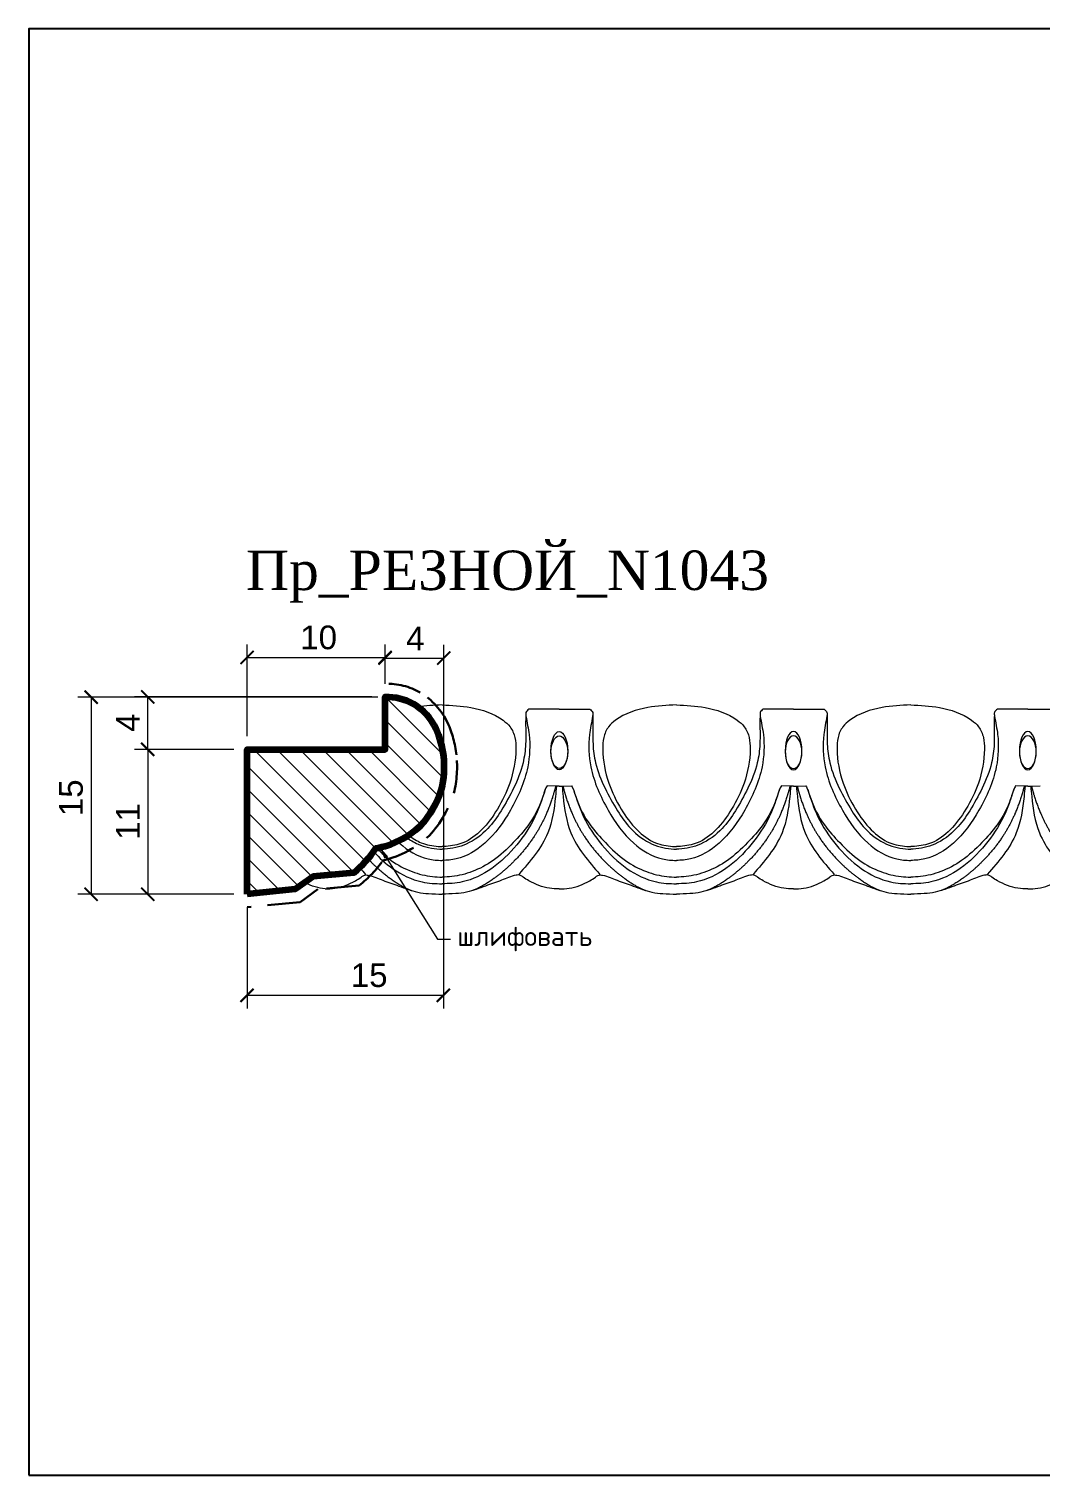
# Model space of a CAD drawing. Header units: millimetres. Extents: x 1314 to 1482, y -55 to 55.
# Drawn here: x 1313.7 to 1390.6, y -55.5 to 54.5 of the extents above; entities that cross this region are included whole.
import ezdxf
from ezdxf import colors
from ezdxf.entities.mleader import LeaderData, LeaderLine
from ezdxf.math import Vec2, Vec3

# ---------------------------------------------------------------- set-up
doc = ezdxf.new("R2010")
doc.units = ezdxf.units.MM
doc.linetypes.add('HIDDEN', pattern=[0.375, 0.25, -0.125])
for name, color, linetype, lineweight in [('0.15', 7, 'Continuous', 15), ('линия 15', 7, 'Continuous', 15), ('линия 50', 1, 'Continuous', 140), ('служебный слой РАЗМЕРЫ', 7, 'Continuous', 9)]:
    doc.layers.add(name, color=color, linetype=linetype, lineweight=lineweight)
doc.layers.add('Outside panel', color=7, linetype='Continuous', lineweight=18, true_color=0x7f5e57)
doc.layers.add('размеры в модели', color=7, linetype='Continuous')
doc.styles.add('ELECT', font='times.ttf')
doc.styles.get("Standard").update_dxf_attribs({"font": 'arial.ttf'})
doc.styles.add('ЕСКД профили текст', font='isocpeur.ttf')
doc.dimstyles.new('M_1', dxfattribs={"dimtxt": 1.8, "dimasz": 1, "dimexe": 1, "dimexo": 1, "dimgap": 0.6, "dimtad": 1, "dimdec": 0, "dimdsep": 46, "dimtxsty": 'Standard', "dimblk": 'ARCHTICK', "dimcen": -5, "dimclrd": 7, "dimclre": 7, "dimclrt": 7, "dimadec": 0, "dimazin": 0, "dimtfac": 1, "dimtdec": 0, "dimtmove": 0, "dimatfit": 3, "dimfxl": 1, "dimtolj": 1, "dimtzin": 0, "dimlwd": 5, "dimlwe": 5, "dimarcsym": 0})

# ---------------------------------------------------------------- blocks, each defined once
blk = doc.blocks.new('_ArchTick')
at = {"color": 0, "linetype": 'ByBlock', "const_width": 0.15}
blk.add_lwpolyline([(-0.5, -0.5), (0.5, 0.5)], dxfattribs=at)
blk = doc.blocks.new('*D5')
at = {"layer": 'Defpoints', "color": 0, "ltscale": 1000, "transparency": 16777216}
for p in [(1345.20713723615, 6.658040322654415), (1340.74764541852, 3.715259016898926), (1345.20713723615, -2.08252880506916)]:
    blk.add_point(p, dxfattribs=at)
at = {"layer": 'линия 15', "color": 7, "lineweight": 5, "ltscale": 1000, "transparency": 16777216}
for p, q in [((1340.74764541852, 4.715259016898926), (1340.74764541852, 7.658040322654415)), ((1340.74764541852, 6.658040322654415), (1345.20713723615, 6.658040322654415)), ((1345.20713723615, -1.08252880506916), (1345.20713723615, 7.658040322654415))]:
    blk.add_line(p, q, dxfattribs=at)
at = {"layer": 'линия 15', "color": 7, "lineweight": 5, "ltscale": 1000, "transparency": 16777216, "rotation": 180}
blk.add_blockref('_ArchTick', (1340.74764541852, 6.658040322654415), dxfattribs=at)
at = {"layer": 'линия 15', "color": 7, "lineweight": 5, "ltscale": 1000, "transparency": 16777216}
blk.add_blockref('_ArchTick', (1345.20713723615, 6.658040322654415), dxfattribs=at)
at = {"layer": 'линия 15', "color": 7, "ltscale": 1000, "transparency": 16777216, "insert": (1343.047014783904, 8.158040322654415), "char_height": 1.8, "attachment_point": 5}
blk.add_mtext('\\A1;4', dxfattribs=at)
blk = doc.blocks.new('*D4')
at = {"layer": 'Defpoints', "color": 0, "ltscale": 1000, "transparency": 16777216}
for p in [(1340.74764541852, 6.704320362012368), (1340.74764541852, 3.715259016898926), (1330.249730308959, -0.2847409831010737)]:
    blk.add_point(p, dxfattribs=at)
at = {"layer": 'размеры в модели', "color": 7, "lineweight": 5, "ltscale": 1000, "transparency": 16777216}
for p, q in [((1330.249730308959, 0.7152590168989263), (1330.249730308959, 7.704320362012368)), ((1340.74764541852, 4.715259016898926), (1340.74764541852, 7.704320362012368)), ((1330.249730308959, 6.704320362012368), (1340.74764541852, 6.704320362012368))]:
    blk.add_line(p, q, dxfattribs=at)
at = {"layer": 'размеры в модели', "color": 7, "lineweight": 5, "ltscale": 1000, "transparency": 16777216, "rotation": 180}
blk.add_blockref('_ArchTick', (1330.249730308959, 6.704320362012368), dxfattribs=at)
at = {"layer": 'размеры в модели', "color": 7, "lineweight": 5, "ltscale": 1000, "transparency": 16777216}
blk.add_blockref('_ArchTick', (1340.74764541852, 6.704320362012368), dxfattribs=at)
at = {"layer": 'размеры в модели', "color": 7, "ltscale": 1000, "transparency": 16777216, "insert": (1335.695523148705, 8.223351739911413), "char_height": 1.8, "attachment_point": 5}
blk.add_mtext('\\A1;10', dxfattribs=at)
blk = doc.blocks.new('*D3')
at = {"layer": 'Defpoints', "color": 0, "ltscale": 1000, "transparency": 16777216}
for p in [(1322.691560130927, 3.715259016898925), (1340.74764541852, 3.715259016898928), (1330.249730308959, -0.2847409831010738)]:
    blk.add_point(p, dxfattribs=at)
at = {"layer": 'размеры в модели', "color": 7, "lineweight": 5, "ltscale": 1000, "transparency": 16777216}
for p, q in [((1339.74764541852, 3.715259016898928), (1321.691560130927, 3.715259016898925)), ((1322.691560130927, -0.284740983101075), (1322.691560130927, 3.715259016898925)), ((1329.249730308959, -0.2847409831010739), (1321.691560130927, -0.2847409831010752))]:
    blk.add_line(p, q, dxfattribs=at)
for p, rotation in [((1322.691560130927, 3.715259016898925), 90), ((1322.691560130927, -0.284740983101075), 270)]:
    blk.add_blockref('_ArchTick', p, dxfattribs=dict(at, rotation=rotation))
at = {"layer": 'размеры в модели', "color": 7, "ltscale": 1000, "transparency": 16777216, "insert": (1321.191560130927, 1.745824814453954), "char_height": 1.8, "attachment_point": 5, "rotation": 90}
blk.add_mtext('\\A1;4', dxfattribs=at)
blk = doc.blocks.new('*D2')
at = {"layer": 'Defpoints', "color": 0, "ltscale": 1000, "transparency": 16777216}
for p in [(1330.249730308959, -0.2847409831010738), (1322.691560130927, -11.30438453541138), (1330.249730308959, -11.30438453541138)]:
    blk.add_point(p, dxfattribs=at)
at = {"layer": 'размеры в модели', "color": 7, "lineweight": 5, "ltscale": 1000, "transparency": 16777216}
for p, q in [((1329.249730308959, -0.2847409831010739), (1321.691560130927, -0.2847409831010752)), ((1322.691560130927, -0.284740983101075), (1322.691560130927, -11.30438453541138)), ((1329.249730308959, -11.30438453541138), (1321.691560130927, -11.30438453541138))]:
    blk.add_line(p, q, dxfattribs=at)
for p, rotation in [((1322.691560130927, -0.284740983101075), 90), ((1322.691560130927, -11.30438453541138), 270)]:
    blk.add_blockref('_ArchTick', p, dxfattribs=dict(at, rotation=rotation))
at = {"layer": 'размеры в модели', "color": 7, "ltscale": 1000, "transparency": 16777216, "insert": (1321.18787663843, -5.769314750257763), "char_height": 1.8, "attachment_point": 5, "rotation": 90}
blk.add_mtext('\\A1;11', dxfattribs=at)
blk = doc.blocks.new('*D7')
at = {"layer": 'Defpoints', "color": 0, "ltscale": 1000, "transparency": 16777216}
for p in [(1341.19260823169, 3.696823595062598), (1318.386396818689, -11.30438453541138), (1330.249730308959, -11.30438453541138)]:
    blk.add_point(p, dxfattribs=at)
at = {"layer": 'размеры в модели', "color": 7, "lineweight": 5, "ltscale": 1000, "transparency": 16777216}
for p, q in [((1340.19260823169, 3.696823595062598), (1317.386396818689, 3.696823595062595)), ((1318.386396818689, 3.696823595062595), (1318.386396818689, -11.30438453541138)), ((1329.249730308959, -11.30438453541138), (1317.386396818689, -11.30438453541138))]:
    blk.add_line(p, q, dxfattribs=at)
for p, rotation in [((1318.386396818689, 3.696823595062595), 90), ((1318.386396818689, -11.30438453541138), 270)]:
    blk.add_blockref('_ArchTick', p, dxfattribs=dict(at, rotation=rotation))
at = {"layer": 'размеры в модели', "color": 7, "ltscale": 1000, "transparency": 16777216, "insert": (1316.86736544079, -3.963806624975405), "char_height": 1.8, "attachment_point": 5, "rotation": 90}
blk.add_mtext('\\A1;15', dxfattribs=at)
blk = doc.blocks.new('*D6')
at = {"layer": 'Defpoints', "color": 0, "ltscale": 1000, "transparency": 16777216}
for p in [(1345.185743537277, -0.8027410292706918), (1330.249730308959, -11.28474098310107), (1345.185743537277, -18.98786345741246)]:
    blk.add_point(p, dxfattribs=at)
at = {"layer": 'размеры в модели', "color": 7, "lineweight": 5, "ltscale": 1000, "transparency": 16777216}
for p, q in [((1345.185743537277, -1.802741029270692), (1345.185743537277, -19.98786345741246)), ((1330.249730308959, -12.28474098310107), (1330.249730308959, -19.98786345741246)), ((1330.249730308959, -18.98786345741246), (1345.185743537277, -18.98786345741246))]:
    blk.add_line(p, q, dxfattribs=at)
at = {"layer": 'размеры в модели', "color": 7, "lineweight": 5, "ltscale": 1000, "transparency": 16777216, "rotation": 180}
blk.add_blockref('_ArchTick', (1330.249730308959, -18.98786345741246), dxfattribs=at)
at = {"layer": 'размеры в модели', "color": 7, "lineweight": 5, "ltscale": 1000, "transparency": 16777216}
blk.add_blockref('_ArchTick', (1345.185743537277, -18.98786345741246), dxfattribs=at)
at = {"layer": 'размеры в модели', "color": 7, "ltscale": 1000, "transparency": 16777216, "insert": (1339.53757208255, -17.46883207951342), "char_height": 1.8, "attachment_point": 5}
blk.add_mtext('\\A1;15', dxfattribs=at)

msp = doc.modelspace()

# ---------------------------------------------------------------- hatches: boundary and pattern name
at = {"layer": 'Outside panel', "ltscale": 1000}
h = msp.add_hatch(dxfattribs=at)
h.set_pattern_fill('ANSI31', color=256, scale=9.894831059293374, angle=89.99999999999999)
h.set_pattern_definition([(135, (-308745.0845801273, 93162.04547908573), (-0.874587767590202, -0.8745877675902015), [])])
edge = h.paths.add_edge_path()
edge.add_line((1330.249730308959, -11.28474098310107), (1330.249730308959, -0.2847409831010737))
edge.add_line((1330.249730308959, -0.2847409831010737), (1340.747744545817, -0.2847409831010737))
edge.add_line((1340.747744545817, -0.2847409831010737), (1340.7517160721, 3.715259016898926))
edge.add_arc((1341.103145853918, 0.2134250855015125), 3.519423784461758, 58.88899168887059, 95.73078348925588, ccw=False)
edge.add_arc((1340.119381937267, -0.9388011809787713), 5.020307206136787, 26.571116372725385, 56.06987113937129, ccw=False)
edge.add_arc((1337.425043956737, -1.789341973679257), 7.823160448493975, 7.245025142088025, 23.313954109570318, ccw=False)
edge.add_arc((1337.290260040503, -1.574799362366321), 7.933141478475155, -12.923898252042818, 5.5849012303457926, ccw=False)
edge.add_arc((1337.50061666012, -0.8599898003303679), 7.922971632046157, 318.38388928705564, 341.68966925222077, ccw=False)
edge.add_arc((1338.722923394827, -1.014005244825967), 6.941916712840224, 280.7800292925954, 312.6244525576152, ccw=False)
edge.add_line((1340.021332016691, -7.833414508015267), (1338.380421143444, -9.67076068505412))
edge.add_line((1338.380421143444, -9.67076068505412), (1335.279822153167, -9.952159380307421))
edge.add_line((1335.279822153167, -9.952159380307421), (1333.919340384262, -10.92309962979925))
edge.add_line((1333.919340384262, -10.92309962979925), (1330.249730308959, -11.28474098310107))

# ---------------------------------------------------------------- linework, layer by layer
at = {"color": 6, "ltscale": 1000}
msp.add_lwpolyline([(1313.655204498242, -55.48096209244977), (1478.655204498242, -55.48096209244977), (1478.655204498242, 54.51903790755023), (1313.655204498242, 54.51903790755023)], close=True, dxfattribs=at)
at = {"layer": '0.15', "color": 7, "ltscale": 1000}
for points in [[(1354.001423323538, 2.776498179242481), (1351.682092533982, 2.776498179242481)], [(1354.001423323538, 2.776498179242481), (1356.320754113094, 2.776498179242481)], [(1371.823894741956, 2.776498179242481), (1369.5045639524, 2.776498179242481)], [(1371.823894741956, 2.776498179242481), (1374.143225531512, 2.776498179242481)], [(1389.646366160374, 2.776498179242481), (1387.327035370818, 2.776498179242481)], [(1389.646366160374, 2.776498179242481), (1391.96569694993, 2.776498179242481)]]:
    msp.add_lwpolyline(points, dxfattribs=at)
for points in [[(1354.001423323538, -3.08164371951716, -0.02269377075291133), (1353.72650097591, -3.074057520003407), (1353.072502277802, -3.044035424449248)], [(1354.001423323538, -3.08164371951716, 0.02269377075291133), (1354.276345671165, -3.074057520003407), (1354.930344369273, -3.044035424449248)], [(1371.823894741956, -3.08164371951716, -0.02269377075291133), (1371.548972394328, -3.074057520003407), (1370.89497369622, -3.044035424449248)], [(1371.823894741956, -3.08164371951716, 0.02269377075291133), (1372.098817089583, -3.074057520003407), (1372.752815787691, -3.044035424449248)], [(1389.646366160374, -3.08164371951716, -0.02269377075291133), (1389.371443812746, -3.074057520003407), (1388.717445114638, -3.044035424449248)], [(1389.646366160374, -3.08164371951716, 0.02269377075291133), (1389.921288508001, -3.074057520003407), (1390.575287206109, -3.044035424449248)]]:
    msp.add_lwpolyline(points, format="xyb", dxfattribs=at)
for centre, major_axis, ratio in [((1354.001423323596, -0.3800385663053021), (0, 1.45030266775575), 0.4396661488189012), ((1354.001423323596, -0.4944192514230963), (0, 1.237680449179607), 0.5151967852256315)]:
    msp.add_ellipse(centre, major_axis=major_axis, ratio=ratio, dxfattribs=at)
at = {"layer": '0.15', "color": 7, "ltscale": 1000, "extrusion": (0, 0, -1)}
for centre, major_axis, ratio in [((1371.823894742014, -0.3800385663053021), (0, 1.45030266775575), 0.4396661488189012), ((1371.823894742014, -0.4944192514230963), (0, 1.237680449179607), 0.5151967852256315), ((1389.646366160432, -0.3800385663053021), (0, 1.45030266775575), 0.4396661488189012), ((1389.646366160432, -0.4944192514230963), (0, 1.237680449179607), 0.5151967852256315)]:
    msp.add_ellipse(centre, major_axis=major_axis, ratio=ratio, dxfattribs=at)
at = {"layer": '0.15', "color": 7, "ltscale": 1000}
for points in [[(1345.090187614387, 3.100983967538923), (1344.470322127523, 3.070722778444178), (1343.850456640659, 3.040461589349434), (1343.232962869992, 2.952996992622502)], [(1338.824685541284, -9.28222006521537), (1338.970171977369, -9.452054025023244), (1339.117577563575, -9.620979176746914), (1339.26498314978, -9.789904328499688)]]:
    msp.add_open_spline(points, degree=3, dxfattribs=at)
for points, knots in [([(1345.090187614387, 3.100983967538923), (1345.818204664694, 3.065442931489088), (1347.422358102001, 2.987129827204626), (1349.24790682604, 2.378887233004207), (1350.335714069148, 1.429679632128682), (1350.669288125191, 0.630683424329618), (1350.744652602774, -0.8447625383269042), (1350.382901114364, -2.751048070174875), (1349.378088688314, -4.802602191251935), (1348.218745075468, -6.39770393242361), (1346.848256910987, -7.451075817923993), (1345.727222123369, -7.647358348534908), (1345.189497326104, -7.67367627134081), (1345.090187614387, -7.677113579644356)], [0, 0, 0, 0, 2.189298863087664, 4.824023413713341, 5.554399546269319, 6.452694111182332, 7.324303234671019, 9.964921941698046, 12.16121516100808, 14.1323310003574, 15.85931218570725, 17.17386294093689, 17.47191031690907, 17.47191031690907, 17.47191031690907, 17.47191031690907]), ([(1351.682092533982, 2.776498179242481), (1351.588051523617, 2.702073793276213), (1351.417607670021, 2.567183928680606), (1351.527482207235, 1.842221045924816), (1351.817962334095, 0.5384501870721579), (1351.707693802029, -2.026327030791435), (1350.432969334488, -4.853212738147704), (1348.661206601257, -7.390792366815731), (1346.63552076423, -8.631686642300338), (1345.451515140081, -8.721470634278376), (1345.090187614387, -8.732165318389889)], [0, 0, 0, 0, 0.3310785687593049, 0.6000606217413494, 2.042478172090989, 4.494227679856131, 8.041924969754998, 11.22170334024713, 13.70580287332982, 14.78250192733386, 14.78250192733386, 14.78250192733386, 14.78250192733386]), ([(1351.454550418606, 2.329890648834407), (1351.451087687699, 2.232506540691247), (1351.424774529249, 1.492488489340758), (1351.495929508772, 0.2733403484744485), (1351.265272443019, -1.531242371391272), (1350.573582531255, -3.228463454783196), (1349.646046797465, -4.889237674535252), (1348.562657465063, -6.449202605930623), (1347.07688267792, -7.558780820982065), (1345.779562335414, -7.859666169155389), (1345.152681464166, -7.875217611726839), (1345.090187614387, -7.875875533383805)], [0, 0, 0, 0, 0.2923101421773369, 2.221253405301142, 3.655564920180529, 5.70946807942137, 7.66692866054692, 9.366342863829338, 11.37617964655641, 13.06926630351756, 13.25674477419602, 13.25674477419602, 13.25674477419602, 13.25674477419602]), ([(1356.320754113094, 2.776498179242481), (1356.414795123343, 2.702073793276213), (1356.585238977172, 2.567183928680606), (1356.475364439841, 1.842221045924816), (1356.184884313097, 0.5384501870721579), (1356.29515284493, -2.026327030791435), (1357.569877312588, -4.853212738147704), (1359.341640045935, -7.390792366815731), (1361.367325882846, -8.631686642300338), (1362.551331506878, -8.721470634278376), (1362.912659032805, -8.732165318389889)], [0, 0, 0, 0, 0.3310785687593049, 0.6000606217413494, 2.042478172090989, 4.494227679856131, 8.041924969754998, 11.22170334024713, 13.70580287332982, 14.78250192733386, 14.78250192733386, 14.78250192733386, 14.78250192733386]), ([(1356.548296228353, 2.329890648834407), (1356.551758959376, 2.232506540691247), (1356.578072117944, 1.492488489340758), (1356.506917138187, 0.2733403484744485), (1356.737574204057, -1.531242371391272), (1357.429264115937, -3.228463454783196), (1358.356799849611, -4.889237674535252), (1359.440189182129, -6.449202605930623), (1360.925963969272, -7.558780820982065), (1362.223284311662, -7.859666169155389), (1362.850165182794, -7.875217611726839), (1362.912659032805, -7.875875533383805)], [0, 0, 0, 0, 0.2923101421773369, 2.221253405301142, 3.655564920180529, 5.70946807942137, 7.66692866054692, 9.366342863829338, 11.37617964655641, 13.06926630351756, 13.25674477419602, 13.25674477419602, 13.25674477419602, 13.25674477419602]), ([(1362.912659032805, 3.100983967538923), (1362.184641982265, 3.065442931489088), (1360.580488544958, 2.987129827204626), (1358.754939821152, 2.378887233004207), (1357.667132577928, 1.429679632128682), (1357.333558521885, 0.630683424329618), (1357.258194044301, -0.8447625383269042), (1357.619945532711, -2.751048070174875), (1358.624757958878, -4.802602191251935), (1359.784101571491, -6.39770393242361), (1361.154589736205, -7.451075817923993), (1362.275624523707, -7.647358348534908), (1362.813349320855, -7.67367627134081), (1362.912659032805, -7.677113579644356)], [0, 0, 0, 0, 2.189298863087664, 4.824023413713341, 5.554399546269319, 6.452694111182332, 7.324303234671019, 9.964921941698046, 12.16121516100808, 14.1323310003574, 15.85931218570725, 17.17386294093689, 17.47191031690907, 17.47191031690907, 17.47191031690907, 17.47191031690907]), ([(1362.912659032805, 3.100983967538923), (1363.640676083112, 3.065442931489088), (1365.244829520419, 2.987129827204626), (1367.070378244458, 2.378887233004207), (1368.158185487566, 1.429679632128682), (1368.491759543609, 0.630683424329618), (1368.567124021192, -0.8447625383269042), (1368.205372532782, -2.751048070174875), (1367.200560106732, -4.802602191251935), (1366.041216493886, -6.39770393242361), (1364.670728329405, -7.451075817923993), (1363.549693541787, -7.647358348534908), (1363.011968744522, -7.67367627134081), (1362.912659032805, -7.677113579644356)], [0, 0, 0, 0, 2.189298863087664, 4.824023413713341, 5.554399546269319, 6.452694111182332, 7.324303234671019, 9.964921941698046, 12.16121516100808, 14.1323310003574, 15.85931218570725, 17.17386294093689, 17.47191031690907, 17.47191031690907, 17.47191031690907, 17.47191031690907]), ([(1369.5045639524, 2.776498179242481), (1369.410522942035, 2.702073793276213), (1369.240079088439, 2.567183928680606), (1369.349953625653, 1.842221045924816), (1369.640433752513, 0.5384501870721579), (1369.530165220447, -2.026327030791435), (1368.255440752906, -4.853212738147704), (1366.483678019675, -7.390792366815731), (1364.457992182648, -8.631686642300338), (1363.273986558499, -8.721470634278376), (1362.912659032805, -8.732165318389889)], [0, 0, 0, 0, 0.3310785687593049, 0.6000606217413494, 2.042478172090989, 4.494227679856131, 8.041924969754998, 11.22170334024713, 13.70580287332982, 14.78250192733386, 14.78250192733386, 14.78250192733386, 14.78250192733386]), ([(1369.277021837024, 2.329890648834407), (1369.273559106117, 2.232506540691247), (1369.247245947667, 1.492488489340758), (1369.31840092719, 0.2733403484744485), (1369.087743861437, -1.531242371391272), (1368.396053949673, -3.228463454783196), (1367.468518215883, -4.889237674535252), (1366.385128883481, -6.449202605930623), (1364.899354096338, -7.558780820982065), (1363.602033753832, -7.859666169155389), (1362.975152882584, -7.875217611726839), (1362.912659032805, -7.875875533383805)], [0, 0, 0, 0, 0.2923101421773369, 2.221253405301142, 3.655564920180529, 5.70946807942137, 7.66692866054692, 9.366342863829338, 11.37617964655641, 13.06926630351756, 13.25674477419602, 13.25674477419602, 13.25674477419602, 13.25674477419602]), ([(1374.143225531512, 2.776498179242481), (1374.237266541761, 2.702073793276213), (1374.40771039559, 2.567183928680606), (1374.297835858259, 1.842221045924816), (1374.007355731515, 0.5384501870721579), (1374.117624263348, -2.026327030791435), (1375.392348731006, -4.853212738147704), (1377.164111464353, -7.390792366815731), (1379.189797301264, -8.631686642300338), (1380.373802925296, -8.721470634278376), (1380.735130451223, -8.732165318389889)], [0, 0, 0, 0, 0.3310785687593049, 0.6000606217413494, 2.042478172090989, 4.494227679856131, 8.041924969754998, 11.22170334024713, 13.70580287332982, 14.78250192733386, 14.78250192733386, 14.78250192733386, 14.78250192733386]), ([(1374.370767646771, 2.329890648834407), (1374.374230377794, 2.232506540691247), (1374.400543536362, 1.492488489340758), (1374.329388556605, 0.2733403484744485), (1374.560045622475, -1.531242371391272), (1375.251735534355, -3.228463454783196), (1376.179271268029, -4.889237674535252), (1377.262660600547, -6.449202605930623), (1378.74843538769, -7.558780820982065), (1380.04575573008, -7.859666169155389), (1380.672636601212, -7.875217611726839), (1380.735130451223, -7.875875533383805)], [0, 0, 0, 0, 0.2923101421773369, 2.221253405301142, 3.655564920180529, 5.70946807942137, 7.66692866054692, 9.366342863829338, 11.37617964655641, 13.06926630351756, 13.25674477419602, 13.25674477419602, 13.25674477419602, 13.25674477419602]), ([(1380.735130451223, 3.100983967538923), (1380.007113400683, 3.065442931489088), (1378.402959963376, 2.987129827204626), (1376.57741123957, 2.378887233004207), (1375.489603996346, 1.429679632128682), (1375.156029940303, 0.630683424329618), (1375.080665462719, -0.8447625383269042), (1375.442416951129, -2.751048070174875), (1376.447229377296, -4.802602191251935), (1377.606572989909, -6.39770393242361), (1378.977061154623, -7.451075817923993), (1380.098095942125, -7.647358348534908), (1380.635820739273, -7.67367627134081), (1380.735130451223, -7.677113579644356)], [0, 0, 0, 0, 2.189298863087664, 4.824023413713341, 5.554399546269319, 6.452694111182332, 7.324303234671019, 9.964921941698046, 12.16121516100808, 14.1323310003574, 15.85931218570725, 17.17386294093689, 17.47191031690907, 17.47191031690907, 17.47191031690907, 17.47191031690907]), ([(1380.735130451223, 3.100983967538923), (1381.46314750153, 3.065442931489088), (1383.067300938837, 2.987129827204626), (1384.892849662876, 2.378887233004207), (1385.980656905984, 1.429679632128682), (1386.314230962027, 0.630683424329618), (1386.38959543961, -0.8447625383269042), (1386.0278439512, -2.751048070174875), (1385.02303152515, -4.802602191251935), (1383.863687912304, -6.39770393242361), (1382.493199747823, -7.451075817923993), (1381.372164960205, -7.647358348534908), (1380.83444016294, -7.67367627134081), (1380.735130451223, -7.677113579644356)], [0, 0, 0, 0, 2.189298863087664, 4.824023413713341, 5.554399546269319, 6.452694111182332, 7.324303234671019, 9.964921941698046, 12.16121516100808, 14.1323310003574, 15.85931218570725, 17.17386294093689, 17.47191031690907, 17.47191031690907, 17.47191031690907, 17.47191031690907]), ([(1387.327035370818, 2.776498179242481), (1387.232994360453, 2.702073793276213), (1387.062550506856, 2.567183928680606), (1387.172425044071, 1.842221045924816), (1387.462905170931, 0.5384501870721579), (1387.352636638865, -2.026327030791435), (1386.077912171324, -4.853212738147704), (1384.306149438093, -7.390792366815731), (1382.280463601066, -8.631686642300338), (1381.096457976917, -8.721470634278376), (1380.735130451223, -8.732165318389889)], [0, 0, 0, 0, 0.3310785687593049, 0.6000606217413494, 2.042478172090989, 4.494227679856131, 8.041924969754998, 11.22170334024713, 13.70580287332982, 14.78250192733386, 14.78250192733386, 14.78250192733386, 14.78250192733386]), ([(1387.099493255442, 2.329890648834407), (1387.096030524535, 2.232506540691247), (1387.069717366085, 1.492488489340758), (1387.140872345608, 0.2733403484744485), (1386.910215279855, -1.531242371391272), (1386.218525368091, -3.228463454783196), (1385.290989634301, -4.889237674535252), (1384.207600301899, -6.449202605930623), (1382.721825514756, -7.558780820982065), (1381.42450517225, -7.859666169155389), (1380.797624301002, -7.875217611726839), (1380.735130451223, -7.875875533383805)], [0, 0, 0, 0, 0.2923101421773369, 2.221253405301142, 3.655564920180529, 5.70946807942137, 7.66692866054692, 9.366342863829338, 11.37617964655641, 13.06926630351756, 13.25674477419602, 13.25674477419602, 13.25674477419602, 13.25674477419602]), ([(1353.072502277861, -3.044035424449248), (1353.040071654668, -3.095547163422452), (1352.885749064222, -3.394165414269082), (1352.592015906655, -4.480193150578998), (1351.811834693257, -5.948182543361327), (1350.449205301073, -7.452761591819581), (1349.087224881467, -8.763887679495383), (1347.461936808959, -9.614540738752112), (1346.11261706131, -9.956363488628995), (1345.336625100532, -9.988676498469431), (1345.090187614387, -9.995037734683137)], [0, 0, 0, 0, 0.1822091712081901, 1.055770092923046, 3.302786141636801, 5.087815703835927, 7.136257662201659, 8.935111073008917, 10.52563614180932, 11.26425392952089, 11.26425392952089, 11.26425392952089, 11.26425392952089]), ([(1353.726500975969, -3.074057520017959), (1353.689788382686, -3.214146678219549), (1353.510409500635, -3.898626699403394), (1353.059332889574, -5.188707420777064), (1352.135946332779, -6.963907793047838), (1350.612233709613, -8.856842326931655), (1349.058652540039, -10.156019196118), (1347.874554068851, -10.83391854335787), (1347.529504914604, -10.97776647482533), (1347.405924308416, -11.02317723058513)], [0, 0, 0, 0, 0.4344535381402707, 2.122753615176728, 4.088534560459516, 6.4063194008876, 9.372058175342747, 10.09632594722316, 10.49139165100057, 10.49139165123526, 10.49139165123526, 10.49139165123526]), ([(1354.276345671224, -3.074057520017959), (1354.31305826439, -3.214146678219549), (1354.49243714644, -3.898626699403394), (1354.943513757386, -5.188707420777064), (1355.86690031418, -6.963907793047838), (1357.390612937579, -8.856842326931655), (1358.944194107036, -10.156019196118), (1360.128292578109, -10.83391854335787), (1360.473341732355, -10.97776647482533), (1360.596922338544, -11.02317723058513)], [0, 0, 0, 0, 0.4344535381402707, 2.122753615176728, 4.088534560459516, 6.4063194008876, 9.372058175342747, 10.09632594722316, 10.49139165100057, 10.49139165123526, 10.49139165123526, 10.49139165123526]), ([(1354.930344369332, -3.044035424449248), (1354.962774992291, -3.095547163422452), (1355.11709758297, -3.394165414269082), (1355.41083074042, -4.480193150578998), (1356.191011953935, -5.948182543361327), (1357.553641346003, -7.452761591819581), (1358.915621765726, -8.763887679495383), (1360.540909838233, -9.614540738752112), (1361.890229585766, -9.956363488628995), (1362.666221546544, -9.988676498469431), (1362.912659032805, -9.995037734683137)], [0, 0, 0, 0, 0.1822091712081901, 1.055770092923046, 3.302786141636801, 5.087815703835927, 7.136257662201659, 8.935111073008917, 10.52563614180932, 11.26425392952089, 11.26425392952089, 11.26425392952089, 11.26425392952089]), ([(1370.894973696279, -3.044035424449248), (1370.862543073086, -3.095547163422452), (1370.70822048264, -3.394165414269082), (1370.414487325073, -4.480193150578998), (1369.634306111675, -5.948182543361327), (1368.271676719491, -7.452761591819581), (1366.909696299885, -8.763887679495383), (1365.284408227377, -9.614540738752112), (1363.935088479728, -9.956363488628995), (1363.15909651895, -9.988676498469431), (1362.912659032805, -9.995037734683137)], [0, 0, 0, 0, 0.1822091712081901, 1.055770092923046, 3.302786141636801, 5.087815703835927, 7.136257662201659, 8.935111073008917, 10.52563614180932, 11.26425392952089, 11.26425392952089, 11.26425392952089, 11.26425392952089]), ([(1371.548972394387, -3.074057520017959), (1371.512259801104, -3.214146678219549), (1371.332880919053, -3.898626699403394), (1370.881804307992, -5.188707420777064), (1369.958417751197, -6.963907793047838), (1368.434705128031, -8.856842326931655), (1366.881123958457, -10.156019196118), (1365.697025487269, -10.83391854335787), (1365.351976333022, -10.97776647482533), (1365.228395726834, -11.02317723058513)], [0, 0, 0, 0, 0.4344535381402707, 2.122753615176728, 4.088534560459516, 6.4063194008876, 9.372058175342747, 10.09632594722316, 10.49139165100057, 10.49139165123526, 10.49139165123526, 10.49139165123526]), ([(1372.098817089642, -3.074057520017959), (1372.135529682808, -3.214146678219549), (1372.314908564858, -3.898626699403394), (1372.765985175804, -5.188707420777064), (1373.689371732598, -6.963907793047838), (1375.213084355997, -8.856842326931655), (1376.766665525454, -10.156019196118), (1377.950763996527, -10.83391854335787), (1378.295813150773, -10.97776647482533), (1378.419393756962, -11.02317723058513)], [0, 0, 0, 0, 0.4344535381402707, 2.122753615176728, 4.088534560459516, 6.4063194008876, 9.372058175342747, 10.09632594722316, 10.49139165100057, 10.49139165123526, 10.49139165123526, 10.49139165123526]), ([(1372.75281578775, -3.044035424449248), (1372.785246410709, -3.095547163422452), (1372.939569001388, -3.394165414269082), (1373.233302158838, -4.480193150578998), (1374.013483372353, -5.948182543361327), (1375.376112764421, -7.452761591819581), (1376.738093184144, -8.763887679495383), (1378.363381256651, -9.614540738752112), (1379.712701004184, -9.956363488628995), (1380.488692964962, -9.988676498469431), (1380.735130451223, -9.995037734683137)], [0, 0, 0, 0, 0.1822091712081901, 1.055770092923046, 3.302786141636801, 5.087815703835927, 7.136257662201659, 8.935111073008917, 10.52563614180932, 11.26425392952089, 11.26425392952089, 11.26425392952089, 11.26425392952089]), ([(1388.717445114697, -3.044035424449248), (1388.685014491504, -3.095547163422452), (1388.530691901058, -3.394165414269082), (1388.236958743491, -4.480193150578998), (1387.456777530093, -5.948182543361327), (1386.094148137909, -7.452761591819581), (1384.732167718303, -8.763887679495383), (1383.106879645795, -9.614540738752112), (1381.757559898146, -9.956363488628995), (1380.981567937368, -9.988676498469431), (1380.735130451223, -9.995037734683137)], [0, 0, 0, 0, 0.1822091712081901, 1.055770092923046, 3.302786141636801, 5.087815703835927, 7.136257662201659, 8.935111073008917, 10.52563614180932, 11.26425392952089, 11.26425392952089, 11.26425392952089, 11.26425392952089]), ([(1389.371443812805, -3.074057520017959), (1389.334731219522, -3.214146678219549), (1389.155352337471, -3.898626699403394), (1388.70427572641, -5.188707420777064), (1387.780889169615, -6.963907793047838), (1386.257176546449, -8.856842326931655), (1384.703595376875, -10.156019196118), (1383.519496905687, -10.83391854335787), (1383.17444775144, -10.97776647482533), (1383.050867145252, -11.02317723058513)], [0, 0, 0, 0, 0.4344535381402707, 2.122753615176728, 4.088534560459516, 6.4063194008876, 9.372058175342747, 10.09632594722316, 10.49139165100057, 10.49139165123526, 10.49139165123526, 10.49139165123526]), ([(1389.92128850806, -3.074057520017959), (1389.958001101226, -3.214146678219549), (1390.137379983276, -3.898626699403394), (1390.588456594221, -5.188707420777064), (1391.511843151016, -6.963907793047838), (1393.035555774415, -8.856842326931655), (1394.589136943872, -10.156019196118), (1395.773235414945, -10.83391854335787), (1396.118284569191, -10.97776647482533), (1396.24186517538, -11.02317723058513)], [0, 0, 0, 0, 0.4344535381402707, 2.122753615176728, 4.088534560459516, 6.4063194008876, 9.372058175342747, 10.09632594722316, 10.49139165100057, 10.49139165123526, 10.49139165123526, 10.49139165123526]), ([(1352.925958406715, -3.345314509177115), (1352.696485995035, -4.044250438804738), (1352.20153730486, -5.55178426601924), (1350.804400923033, -7.608127690909896), (1348.999129969812, -9.424261536274571), (1346.937291935155, -10.4176973431604), (1345.606509526562, -10.49900609767064), (1345.090187614387, -10.50724640811677)], [0, 0, 0, 0, 2.198333075868689, 4.741581216453858, 7.37069422913909, 9.82849776418612, 11.36757791470521, 11.36757791470521, 11.36757791470521, 11.36757791470521]), ([(1355.076888240477, -3.345314509177115), (1355.306360652041, -4.044250438804738), (1355.801309342332, -5.55178426601924), (1357.198445724043, -7.608127690909896), (1359.003716677264, -9.424261536274571), (1361.065554711804, -10.4176973431604), (1362.396337120514, -10.49900609767064), (1362.912659032805, -10.50724640811677)], [0, 0, 0, 0, 2.198333075868689, 4.741581216453858, 7.37069422913909, 9.82849776418612, 11.36757791470521, 11.36757791470521, 11.36757791470521, 11.36757791470521]), ([(1370.748429825133, -3.345314509177115), (1370.518957413453, -4.044250438804738), (1370.024008723278, -5.55178426601924), (1368.626872341451, -7.608127690909896), (1366.82160138823, -9.424261536274571), (1364.759763353573, -10.4176973431604), (1363.42898094498, -10.49900609767064), (1362.912659032805, -10.50724640811677)], [0, 0, 0, 0, 2.198333075868689, 4.741581216453858, 7.37069422913909, 9.82849776418612, 11.36757791470521, 11.36757791470521, 11.36757791470521, 11.36757791470521]), ([(1372.899359658895, -3.345314509177115), (1373.128832070459, -4.044250438804738), (1373.62378076075, -5.55178426601924), (1375.020917142461, -7.608127690909896), (1376.826188095682, -9.424261536274571), (1378.888026130222, -10.4176973431604), (1380.218808538932, -10.49900609767064), (1380.735130451223, -10.50724640811677)], [0, 0, 0, 0, 2.198333075868689, 4.741581216453858, 7.37069422913909, 9.82849776418612, 11.36757791470521, 11.36757791470521, 11.36757791470521, 11.36757791470521]), ([(1388.570901243551, -3.345314509177115), (1388.341428831871, -4.044250438804738), (1387.846480141696, -5.55178426601924), (1386.449343759868, -7.608127690909896), (1384.644072806648, -9.424261536274571), (1382.582234771991, -10.4176973431604), (1381.251452363398, -10.49900609767064), (1380.735130451223, -10.50724640811677)], [0, 0, 0, 0, 2.198333075868689, 4.741581216453858, 7.37069422913909, 9.82849776418612, 11.36757791470521, 11.36757791470521, 11.36757791470521, 11.36757791470521]), ([(1341.713207056117, -7.298504044767469), (1341.756915560527, -7.33926374692237), (1342.421452238061, -7.943513103091391), (1343.544854464428, -8.631686642300338), (1344.72886008846, -8.721470634278376), (1345.090187614387, -8.732165318389889)], [11.04432149333285, 11.04432149333285, 11.04432149333285, 11.04432149333285, 11.22170334024713, 13.70580287332982, 14.78250192733386, 14.78250192733386, 14.78250192733386, 14.78250192733386]), ([(1342.348218165873, -6.953737096453551), (1342.630445091938, -7.162353207793785), (1343.42520336837, -7.633394675533054), (1344.400812893244, -7.859666169155389), (1345.027693764376, -7.875217611726839), (1345.090187614387, -7.875875533383805)], [10.331088684954, 10.331088684954, 10.331088684954, 10.331088684954, 11.37617964655641, 13.06926630351756, 13.25674477419602, 13.25674477419602, 13.25674477419602, 13.25674477419602]), ([(1342.556846463423, -6.820810584409628), (1342.848027678276, -7.053735073655844), (1343.540586025058, -7.487576531013474), (1344.453153105289, -7.647358348534908), (1344.990877902437, -7.67367627134081), (1345.090187614387, -7.677113579644356)], [14.75335940297294, 14.75335940297294, 14.75335940297294, 14.75335940297294, 15.85931218570725, 17.17386294093689, 17.47191031690907, 17.47191031690907, 17.47191031690907, 17.47191031690907]), ([(1339.448975545889, -8.608322818035958), (1339.459686647122, -8.619575429213), (1340.155494603048, -9.348014307965059), (1341.121722688618, -10.156019196118), (1342.305821159691, -10.83391854335787), (1342.650870313937, -10.97776647482533), (1342.774450920126, -11.02317723058513)], [6.359864097621458, 6.359864097621458, 6.359864097621458, 6.359864097621458, 6.4063194008876, 9.372058175342747, 10.09632594722316, 10.49139165100057, 10.49139165123526, 10.49139165123526, 10.49139165123526]), ([(1339.876050327624, -8.060156432969961), (1340.313784190988, -8.536079834972043), (1341.397596522304, -9.528504007525044), (1343.243083293386, -10.4176973431604), (1344.573865702096, -10.49900609767064), (1345.090187614387, -10.50724640811677)], [5.436855400797471, 5.436855400797471, 5.436855400797471, 5.436855400797471, 7.37069422913909, 9.82849776418612, 11.36757791470521, 11.36757791470521, 11.36757791470521, 11.36757791470521]), ([(1340.138906499324, -7.829618153715273), (1340.477681937813, -8.157485612435266), (1341.28400084197, -8.86377616081154), (1342.718438419815, -9.614540738752112), (1344.067758167348, -9.956363488628995), (1344.843750128126, -9.988676498469431), (1345.090187614387, -9.995037734683137)], [5.726355257782707, 5.726355257782707, 5.726355257782707, 5.726355257782707, 7.136257662201659, 8.935111073008917, 10.52563614180932, 11.26425392952089, 11.26425392952089, 11.26425392952089, 11.26425392952089]), ([(1336.178951905178, -10.89722440755577), (1336.431245525087, -10.88869551417883), (1337.242967621725, -10.86125490267295), (1338.151278992602, -10.47900168591877), (1338.858730810065, -10.06321312865475), (1339.141057059005, -9.814279037178494), (1339.76782530588, -9.869642984354869), (1340.600207703723, -10.27707666059723), (1341.867618607426, -10.68359339714516), (1342.999390171677, -11.14545934571652), (1344.124284951085, -11.26942699955544), (1344.746552928886, -11.28857795853401), (1345.090187614387, -11.29605195653858)], [0, 0, 0, 0, 0.7525846926286356, 2.421343927247671, 2.92217105676307, 3.159345178056749, 3.506410487215734, 4.677965594836575, 5.975015113134567, 7.483304268322395, 8.31979299761951, 9.351477327035951, 9.351477327035951, 9.351477327035951, 9.351477327035951]), ([(1354.001423323596, -10.89722440755577), (1353.74912970357, -10.88869551417883), (1352.937407607049, -10.86125490267295), (1352.029096236056, -10.47900168591877), (1351.321644418476, -10.06321312865475), (1351.039318169536, -9.814279037178494), (1350.412549922778, -9.869642984354869), (1349.580167525051, -10.27707666059723), (1348.312756621232, -10.68359339714516), (1347.180985056864, -11.14545934571652), (1346.056090277456, -11.26942699955544), (1345.433822299889, -11.28857795853401), (1345.090187614271, -11.29605195653858)], [0, 0, 0, 0, 0.7525846926286356, 2.421343927247671, 2.92217105676307, 3.159345178056749, 3.506410487215734, 4.677965594836575, 5.975015113134567, 7.483304268322395, 8.31979299761951, 9.351477327035951, 9.351477327035951, 9.351477327035951, 9.351477327035951]), ([(1354.001423323596, -10.89722440755577), (1354.253716943505, -10.88869551417883), (1355.065439040143, -10.86125490267295), (1355.97375041102, -10.47900168591877), (1356.681202228483, -10.06321312865475), (1356.963528477423, -9.814279037178494), (1357.590296724298, -9.869642984354869), (1358.422679122141, -10.27707666059723), (1359.690090025844, -10.68359339714516), (1360.821861590095, -11.14545934571652), (1361.946756369503, -11.26942699955544), (1362.569024347304, -11.28857795853401), (1362.912659032805, -11.29605195653858)], [0, 0, 0, 0, 0.7525846926286356, 2.421343927247671, 2.92217105676307, 3.159345178056749, 3.506410487215734, 4.677965594836575, 5.975015113134567, 7.483304268322395, 8.31979299761951, 9.351477327035951, 9.351477327035951, 9.351477327035951, 9.351477327035951]), ([(1371.823894742014, -10.89722440755577), (1371.571601121988, -10.88869551417883), (1370.759879025467, -10.86125490267295), (1369.851567654474, -10.47900168591877), (1369.144115836894, -10.06321312865475), (1368.861789587954, -9.814279037178494), (1368.235021341196, -9.869642984354869), (1367.402638943469, -10.27707666059723), (1366.13522803965, -10.68359339714516), (1365.003456475282, -11.14545934571652), (1363.878561695874, -11.26942699955544), (1363.256293718307, -11.28857795853401), (1362.912659032689, -11.29605195653858)], [0, 0, 0, 0, 0.7525846926286356, 2.421343927247671, 2.92217105676307, 3.159345178056749, 3.506410487215734, 4.677965594836575, 5.975015113134567, 7.483304268322395, 8.31979299761951, 9.351477327035951, 9.351477327035951, 9.351477327035951, 9.351477327035951]), ([(1371.823894742014, -10.89722440755577), (1372.076188361923, -10.88869551417883), (1372.887910458561, -10.86125490267295), (1373.796221829438, -10.47900168591877), (1374.503673646901, -10.06321312865475), (1374.785999895841, -9.814279037178494), (1375.412768142716, -9.869642984354869), (1376.245150540559, -10.27707666059723), (1377.512561444262, -10.68359339714516), (1378.644333008513, -11.14545934571652), (1379.769227787921, -11.26942699955544), (1380.391495765722, -11.28857795853401), (1380.735130451223, -11.29605195653858)], [0, 0, 0, 0, 0.7525846926286356, 2.421343927247671, 2.92217105676307, 3.159345178056749, 3.506410487215734, 4.677965594836575, 5.975015113134567, 7.483304268322395, 8.31979299761951, 9.351477327035951, 9.351477327035951, 9.351477327035951, 9.351477327035951]), ([(1389.646366160432, -10.89722440755577), (1389.394072540406, -10.88869551417883), (1388.582350443885, -10.86125490267295), (1387.674039072892, -10.47900168591877), (1386.966587255312, -10.06321312865475), (1386.684261006372, -9.814279037178494), (1386.057492759614, -9.869642984354869), (1385.225110361887, -10.27707666059723), (1383.957699458068, -10.68359339714516), (1382.8259278937, -11.14545934571652), (1381.701033114292, -11.26942699955544), (1381.078765136725, -11.28857795853401), (1380.735130451107, -11.29605195653858)], [0, 0, 0, 0, 0.7525846926286356, 2.421343927247671, 2.92217105676307, 3.159345178056749, 3.506410487215734, 4.677965594836575, 5.975015113134567, 7.483304268322395, 8.31979299761951, 9.351477327035951, 9.351477327035951, 9.351477327035951, 9.351477327035951]), ([(1389.646366160432, -10.89722440755577), (1389.898659780341, -10.88869551417883), (1390.710381876979, -10.86125490267295), (1391.618693247856, -10.47900168591877), (1392.326145065319, -10.06321312865475), (1392.608471314259, -9.814279037178494), (1393.235239561134, -9.869642984354869), (1394.067621958977, -10.27707666059723), (1395.33503286268, -10.68359339714516), (1396.466804426931, -11.14545934571652), (1397.591699206339, -11.26942699955544), (1398.21396718414, -11.28857795853401), (1398.557601869641, -11.29605195653858)], [0, 0, 0, 0, 0.7525846926286356, 2.421343927247671, 2.92217105676307, 3.159345178056749, 3.506410487215734, 4.677965594836575, 5.975015113134567, 7.483304268322395, 8.31979299761951, 9.351477327035951, 9.351477327035951, 9.351477327035951, 9.351477327035951]), ([(1336.178951905062, -10.89722440755577), (1335.930037347669, -10.8551963721402), (1335.398010015906, -10.76536609555478), (1334.908817943953, -10.55246494553285), (1334.658274362282, -10.41538533178391)], [0, 0, 0, 0, 0.7525846926286356, 1.608566529623353, 1.608566529623353, 1.608566529623353, 1.608566529623353])]:
    msp.add_open_spline(points, degree=3, knots=knots, dxfattribs=at)
for points in [[(1353.786161552252, -3.077827481378336), (1353.71225357179, -3.85869205032941), (1353.12225987187, -6.633219517359976), (1350.915392078994, -9.789904328499688)], [(1354.216685094707, -3.077827481378336), (1354.290593075402, -3.85869205032941), (1354.880586775322, -6.633219517359976), (1357.087454568198, -9.789904328499688)], [(1371.60863297067, -3.077827481378336), (1371.534724990208, -3.85869205032941), (1370.944731290288, -6.633219517359976), (1368.737863497412, -9.789904328499688)], [(1372.039156513125, -3.077827481378336), (1372.11306449382, -3.85869205032941), (1372.70305819374, -6.633219517359976), (1374.909925986616, -9.789904328499688)], [(1389.431104389088, -3.077827481378336), (1389.357196408626, -3.85869205032941), (1388.767202708706, -6.633219517359976), (1386.56033491583, -9.789904328499688)], [(1389.861627931543, -3.077827481378336), (1389.935535912238, -3.85869205032941), (1390.525529612158, -6.633219517359976), (1392.732397405034, -9.789904328499688)]]:
    msp.add_spline(points, degree=3, dxfattribs=at)
at = {"layer": 'линия 50', "color": 1, "linetype": 'HIDDEN', "lineweight": 30, "ltscale": 10, "true_color": 0xff0909}
msp.add_lwpolyline([(1340.751815199339, 4.715613607506384, -0.1331754344723046), (1343.427683666301, 4.047430886770599, -0.1443678848098835), (1345.519466022972, 1.721853223600192, -0.07123931083822789), (1346.179575492057, -0.6910078271466773, -0.08266897622236688), (1345.986467262159, -3.618569562808261, -0.1047932073062102), (1344.138154832075, -6.823420839762548, -0.1282211268398194), (1340.61223179755, -8.72792479544296, -0.06352076284591507), (1338.781392886838, -10.63847990026989), (1335.640123681176, -10.92356967119849), (1334.283013236021, -11.89210389513755), (1330.249730308959, -12.28958533486002)], format="xyb", dxfattribs=at)
at = {"layer": 'линия 50', "color": 7}
msp.add_lwpolyline([(1330.249730308959, -11.28474098310107), (1330.249730308959, -0.2847409831010737), (1340.751815199339, -0.2847409831010737), (1340.74764541852, 3.715259016898926, -0.1333724429515332), (1342.921624503866, 3.184617865656037, -0.1421735293446496), (1344.609443518228, 1.30682377507037, -0.070229048307978), (1345.185743537277, -0.8027410292852437, -0.08093590834895534), (1345.022439108183, -3.349099388520699, -0.1020426320592613), (1343.423920374898, -6.121924101011246, -0.1398486609688593), (1340.021332016691, -7.833414508015267, -0.06540294724455842), (1338.380421143444, -9.67076068505412), (1335.279822153167, -9.952159380307421), (1333.919340384262, -10.92309962979925), (1330.249730308959, -11.28474098310107)], format="xyb", dxfattribs=at)

# ---------------------------------------------------------------- texts
at = {"color": 7, "ltscale": 1000, "style": 'ELECT'}
msp.add_text('Пр_РЕЗНОЙ_N1043', height=3, dxfattribs=at).set_placement((1330.176253613678, 11.84230936098902))

# ---------------------------------------------------------------- dimensions: what is measured, and where the dimension line sits
at = {"layer": 'линия 15', "color": 7, "ltscale": 1000}
dim = msp.add_linear_dim(base=(1345.20713723615, 6.658040322654415), p1=(1340.74764541852, 3.715259016898926), p2=(1345.20713723615, -2.08252880506916), dimstyle='M_1', dxfattribs=at)
dim.commit()
dim.dimension.update_dxf_attribs({"geometry": '*D5', "text_midpoint": (1343.047014783904, 6.658040322654415), "dimtype": 128})
at = {"layer": 'размеры в модели', "color": 5, "ltscale": 1000}
for base, p1, p2, picture, middle in [((1340.74764541852, 6.704320362012368), (1330.249730308959, -0.2847409831010737), (1340.74764541852, 3.715259016898926), '*D4', (1335.695523148705, 6.704320362012368)), ((1345.185743537277, -18.98786345741246), (1330.249730308959, -11.28474098310107), (1345.185743537277, -0.8027410292706918), '*D6', (1339.53757208255, -18.98786345741246))]:
    dim = msp.add_linear_dim(base=base, p1=p1, p2=p2, dimstyle='M_1', dxfattribs=at)
    dim.commit()
    dim.dimension.update_dxf_attribs({"geometry": picture, "text_midpoint": middle, "dimtype": 128})
for base, p1, p2, picture, middle in [((1318.386396818689, -11.30438453541138), (1341.19260823169, 3.696823595062597), (1330.249730308959, -11.30438453541137), '*D7', (1318.386396818689, -3.963806624975405)), ((1322.691560130927, 3.715259016898925), (1330.249730308959, -0.2847409831010737), (1340.74764541852, 3.715259016898926), '*D3', (1322.691560130927, 1.745824814453954)), ((1322.691560130927, -11.30438453541138), (1330.249730308959, -0.2847409831010737), (1330.249730308959, -11.30438453541137), '*D2', (1322.691560130927, -5.769314750257763))]:
    dim = msp.add_linear_dim(base=base, p1=p1, p2=p2, angle=90, dimstyle='M_1', dxfattribs=at)
    dim.commit()
    dim.dimension.update_dxf_attribs({"geometry": picture, "text_midpoint": middle, "dimtype": 128})

# ---------------------------------------------------------------- leaders
at = {"layer": 'служебный слой РАЗМЕРЫ'}
ml = msp.add_multileader_mtext('Standard', dxfattribs=at)
ml.set_content('\\A1;шлифовать', color=256, style='ЕСКД профили текст')
ml.set_leader_properties(color=256, linetype='ByLayer', lineweight=-1)
ml.build(insert=Vec2(0, 0))
ml.multileader.update_dxf_attribs({"dogleg_length": 1, "arrow_head_size": 1})
ctx = ml.context
ctx.base_point, ctx.char_height, ctx.arrow_head_size, ctx.landing_gap_size, ctx.plane_origin = Vec3(1345.736624248977, -14.70861802456784), 1.5, 1, 0.5, Vec3(1359.211965859238, 11.46001426923613)
notes = []
notes.append((ctx, [(1, (1, 1, 0), (1344.736624248977, -14.70861802456784), (1, 0), 1, [(0, [(1340.302585976209, -7.661825621660682)], 0, [])])]))
ctx.mtext.insert, ctx.mtext.flow_direction = Vec3(1346.236624248977, -13.73361802456202), 5
for ctx, leaders in notes:
    for number, flags, end, landing, length, lines in leaders:
        leader = LeaderData()
        leader.index, (leader.has_last_leader_line, leader.has_dogleg_vector, leader.attachment_direction) = number, flags
        leader.last_leader_point, leader.dogleg_vector, leader.dogleg_length = Vec3(end), Vec3(landing), length
        for number, points, colour, breaks in lines:
            line = LeaderLine()
            line.index, line.vertices, line.color, line.breaks = number, Vec3.list(points), colors.encode_raw_color(colour), breaks
            leader.lines.append(line)
        ctx.leaders.append(leader)

doc.saveas('drawing.dxf')
